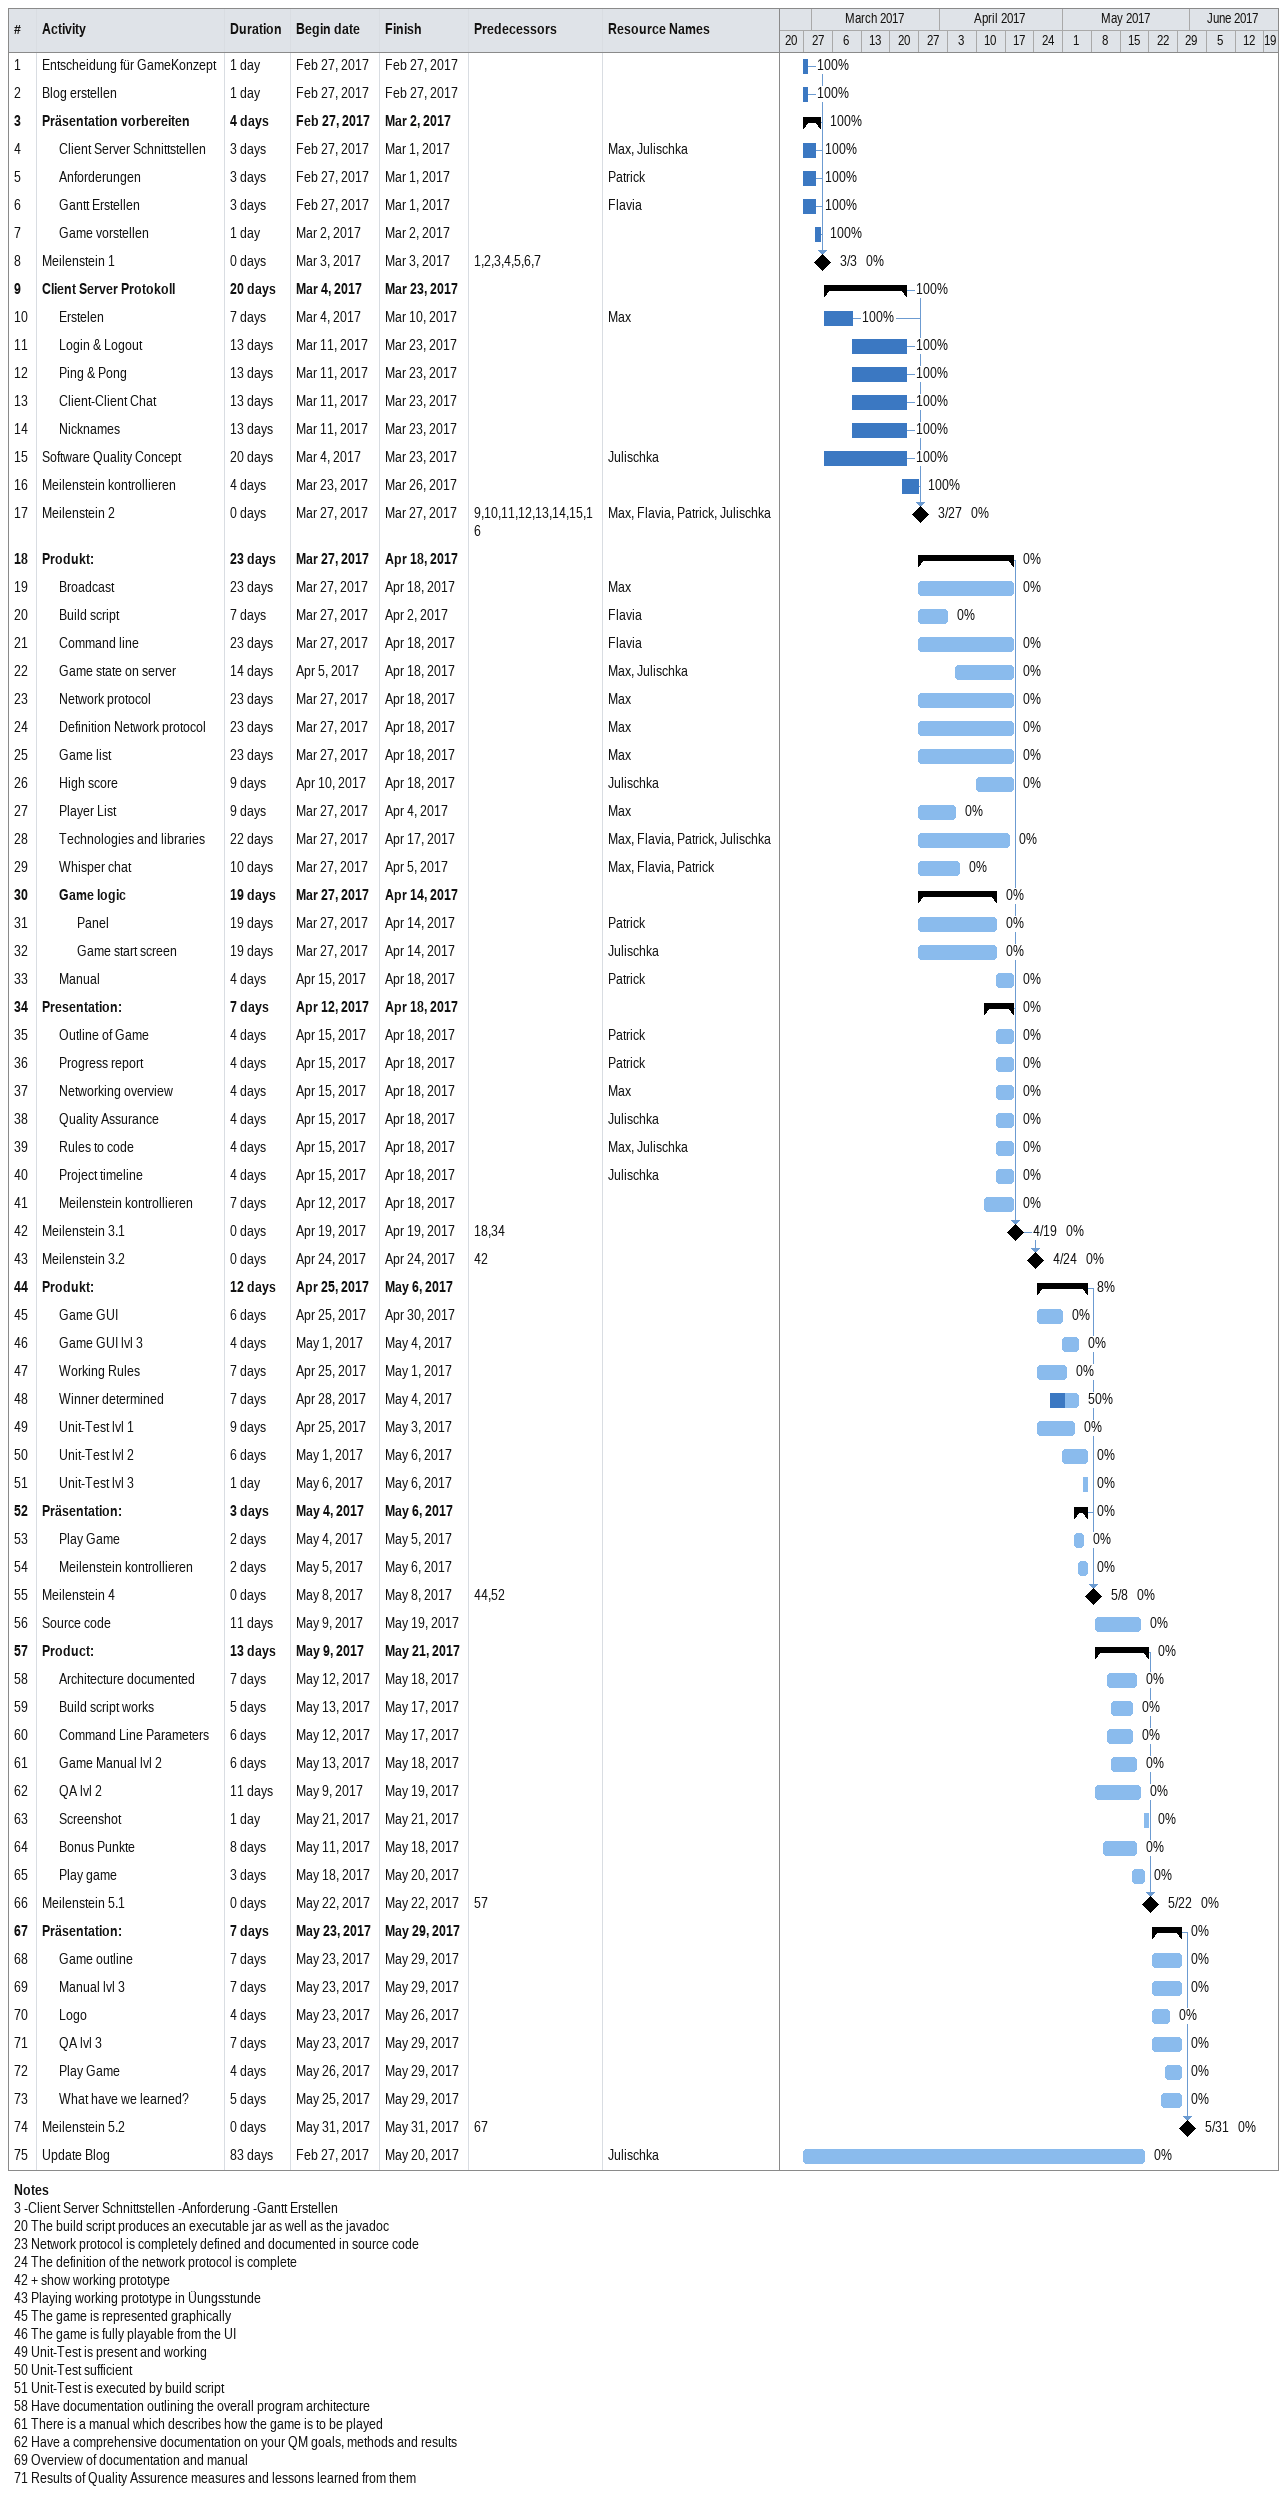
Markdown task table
| ID | Level | Task | Duration | Start | Finish | Predecessors | Resources | % complete |
|---|---|---|---|---|---|---|---|---|
| 1 | 1 | Entscheidung für GameKonzept | 1d | 2017-02-27 | 2017-02-27 |  |  | 100 |
| 2 | 1 | Blog erstellen | 1d | 2017-02-27 | 2017-02-27 |  |  | 100 |
| 3 | 1 | **Präsentation vorbereiten** | 4d | 2017-02-27 | 2017-03-02 |  |  | 100 |
| 4 | 2 | Client Server Schnittstellen | 3d | 2017-02-27 | 2017-03-01 |  | Max, Julischka | 100 |
| 5 | 2 | Anforderungen | 3d | 2017-02-27 | 2017-03-01 |  | Patrick | 100 |
| 6 | 2 | Gantt Erstellen | 3d | 2017-02-27 | 2017-03-01 |  | Flavia | 100 |
| 7 | 2 | Game vorstellen | 1d | 2017-03-02 | 2017-03-02 |  |  | 100 |
| 8 | 1 | Meilenstein 1 | 0d | 2017-03-03 | 2017-03-03 | 1, 2, 3, 4, 5, 6, 7 |  | 0 |
| 9 | 1 | **Client Server Protokoll** | 20d | 2017-03-04 | 2017-03-23 |  |  | 100 |
| 10 | 2 | Erstelen | 7d | 2017-03-04 | 2017-03-10 |  | Max | 100 |
| 11 | 2 | Login & Logout | 13d | 2017-03-11 | 2017-03-23 |  |  | 100 |
| 12 | 2 | Ping & Pong | 13d | 2017-03-11 | 2017-03-23 |  |  | 100 |
| 13 | 2 | Client-Client Chat | 13d | 2017-03-11 | 2017-03-23 |  |  | 100 |
| 14 | 2 | Nicknames | 13d | 2017-03-11 | 2017-03-23 |  |  | 100 |
| 15 | 1 | Software Quality Concept | 20d | 2017-03-04 | 2017-03-23 |  | Julischka | 100 |
| 16 | 1 | Meilenstein kontrollieren | 4d | 2017-03-23 | 2017-03-26 |  |  | 100 |
| 17 | 1 | Meilenstein 2 | 0d | 2017-03-27 | 2017-03-27 | 9, 10, 11, 12, 13, 14, 15, 16 | Max, Flavia, Patrick, Julischka | 0 |
| 18 | 1 | **Produkt:** | 23d | 2017-03-27 | 2017-04-18 |  |  | 0 |
| 19 | 2 | Broadcast | 23d | 2017-03-27 | 2017-04-18 |  | Max | 0 |
| 20 | 2 | Build script | 7d | 2017-03-27 | 2017-04-02 |  | Flavia | 0 |
| 21 | 2 | Command line | 23d | 2017-03-27 | 2017-04-18 |  | Flavia | 0 |
| 22 | 2 | Game state on server | 14d | 2017-04-05 | 2017-04-18 |  | Max, Julischka | 0 |
| 23 | 2 | Network protocol | 23d | 2017-03-27 | 2017-04-18 |  | Max | 0 |
| 24 | 2 | Definition Network protocol | 23d | 2017-03-27 | 2017-04-18 |  | Max | 0 |
| 25 | 2 | Game list | 23d | 2017-03-27 | 2017-04-18 |  | Max | 0 |
| 26 | 2 | High score | 9d | 2017-04-10 | 2017-04-18 |  | Julischka | 0 |
| 27 | 2 | Player List | 9d | 2017-03-27 | 2017-04-04 |  | Max | 0 |
| 28 | 2 | Technologies and libraries | 22d | 2017-03-27 | 2017-04-17 |  | Max, Flavia, Patrick, Julischka | 0 |
| 29 | 2 | Whisper chat | 10d | 2017-03-27 | 2017-04-05 |  | Max, Flavia, Patrick | 0 |
| 30 | 2 | **Game logic** | 19d | 2017-03-27 | 2017-04-14 |  |  | 0 |
| 31 | 3 | Panel | 19d | 2017-03-27 | 2017-04-14 |  | Patrick | 0 |
| 32 | 3 | Game start screen | 19d | 2017-03-27 | 2017-04-14 |  | Julischka | 0 |
| 33 | 2 | Manual | 4d | 2017-04-15 | 2017-04-18 |  | Patrick | 0 |
| 34 | 1 | **Presentation:** | 7d | 2017-04-12 | 2017-04-18 |  |  | 0 |
| 35 | 2 | Outline of Game | 4d | 2017-04-15 | 2017-04-18 |  | Patrick | 0 |
| 36 | 2 | Progress report | 4d | 2017-04-15 | 2017-04-18 |  | Patrick | 0 |
| 37 | 2 | Networking overview | 4d | 2017-04-15 | 2017-04-18 |  | Max | 0 |
| 38 | 2 | Quality Assurance | 4d | 2017-04-15 | 2017-04-18 |  | Julischka | 0 |
| 39 | 2 | Rules to code | 4d | 2017-04-15 | 2017-04-18 |  | Max, Julischka | 0 |
| 40 | 2 | Project timeline | 4d | 2017-04-15 | 2017-04-18 |  | Julischka | 0 |
| 41 | 2 | Meilenstein kontrollieren | 7d | 2017-04-12 | 2017-04-18 |  |  | 0 |
| 42 | 1 | Meilenstein 3.1 | 0d | 2017-04-19 | 2017-04-19 | 18, 34 |  | 0 |
| 43 | 1 | Meilenstein 3.2 | 0d | 2017-04-24 | 2017-04-24 | 42 |  | 0 |
| 44 | 1 | **Produkt:** | 12d | 2017-04-25 | 2017-05-06 |  |  | 8 |
| 45 | 2 | Game GUI | 6d | 2017-04-25 | 2017-04-30 |  |  | 0 |
| 46 | 2 | Game GUI lvl 3 | 4d | 2017-05-01 | 2017-05-04 |  |  | 0 |
| 47 | 2 | Working Rules | 7d | 2017-04-25 | 2017-05-01 |  |  | 0 |
| 48 | 2 | Winner determined | 7d | 2017-04-28 | 2017-05-04 |  |  | 50 |
| 49 | 2 | Unit-Test lvl 1 | 9d | 2017-04-25 | 2017-05-03 |  |  | 0 |
| 50 | 2 | Unit-Test lvl 2 | 6d | 2017-05-01 | 2017-05-06 |  |  | 0 |
| 51 | 2 | Unit-Test lvl 3 | 1d | 2017-05-06 | 2017-05-06 |  |  | 0 |
| 52 | 1 | **Präsentation:** | 3d | 2017-05-04 | 2017-05-06 |  |  | 0 |
| 53 | 2 | Play Game | 2d | 2017-05-04 | 2017-05-05 |  |  | 0 |
| 54 | 2 | Meilenstein kontrollieren | 2d | 2017-05-05 | 2017-05-06 |  |  | 0 |
| 55 | 1 | Meilenstein 4 | 0d | 2017-05-08 | 2017-05-08 | 44, 52 |  | 0 |
| 56 | 1 | Source code | 11d | 2017-05-09 | 2017-05-19 |  |  | 0 |
| 57 | 1 | **Product:** | 13d | 2017-05-09 | 2017-05-21 |  |  | 0 |
| 58 | 2 | Architecture documented | 7d | 2017-05-12 | 2017-05-18 |  |  | 0 |
| 59 | 2 | Build script works | 5d | 2017-05-13 | 2017-05-17 |  |  | 0 |
| 60 | 2 | Command Line Parameters | 6d | 2017-05-12 | 2017-05-17 |  |  | 0 |
| 61 | 2 | Game Manual lvl 2 | 6d | 2017-05-13 | 2017-05-18 |  |  | 0 |
| 62 | 2 | QA lvl 2 | 11d | 2017-05-09 | 2017-05-19 |  |  | 0 |
| 63 | 2 | Screenshot | 1d | 2017-05-21 | 2017-05-21 |  |  | 0 |
| 64 | 2 | Bonus Punkte | 8d | 2017-05-11 | 2017-05-18 |  |  | 0 |
| 65 | 2 | Play game | 3d | 2017-05-18 | 2017-05-20 |  |  | 0 |
| 66 | 1 | Meilenstein 5.1 | 0d | 2017-05-22 | 2017-05-22 | 57 |  | 0 |
| 67 | 1 | **Präsentation:** | 7d | 2017-05-23 | 2017-05-29 |  |  | 0 |
| 68 | 2 | Game outline | 7d | 2017-05-23 | 2017-05-29 |  |  | 0 |
| 69 | 2 | Manual lvl 3 | 7d | 2017-05-23 | 2017-05-29 |  |  | 0 |
| 70 | 2 | Logo | 4d | 2017-05-23 | 2017-05-26 |  |  | 0 |
| 71 | 2 | QA lvl 3 | 7d | 2017-05-23 | 2017-05-29 |  |  | 0 |
| 72 | 2 | Play Game | 4d | 2017-05-26 | 2017-05-29 |  |  | 0 |
| 73 | 2 | What have we learned? | 5d | 2017-05-25 | 2017-05-29 |  |  | 0 |
| 74 | 1 | Meilenstein 5.2 | 0d | 2017-05-31 | 2017-05-31 | 67 |  | 0 |
| 75 | 1 | Update Blog | 83d | 2017-02-27 | 2017-05-20 |  | Julischka | 0 |

Notes
- 3: -Client Server Schnittstellen -Anforderung -Gantt Erstellen
- 20: The build script produces an executable jar as well as the javadoc
- 23: Network protocol is completely defined and documented in source code
- 24: The definition of the network protocol is complete
- 42: + show working prototype
- 43: Playing working prototype in Üungsstunde
- 45: The game is represented graphically
- 46: The game is fully playable from the UI
- 49: Unit-Test is present and working
- 50: Unit-Test sufficient
- 51: Unit-Test is executed by build script
- 58: Have documentation outlining the overall program architecture
- 61: There is a manual which describes how the game is to be played
- 62: Have a comprehensive documentation on your QM goals, methods and results
- 69: Overview of documentation and manual
- 71: Results of Quality Assurence measures and lessons learned from them
